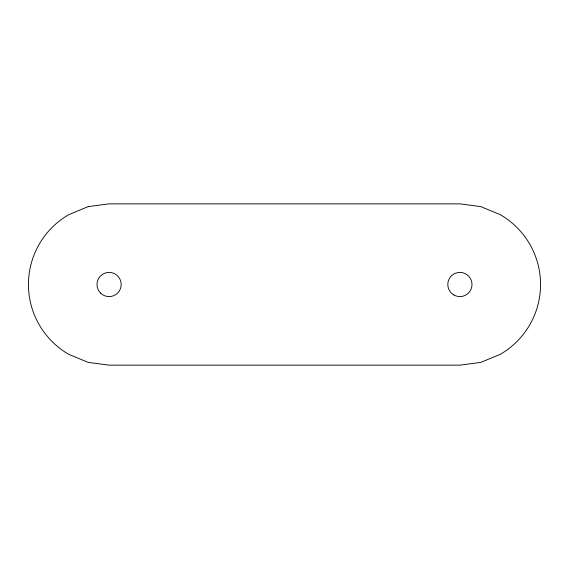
<?xml version="1.0" encoding="UTF-8"?>
<svg xmlns="http://www.w3.org/2000/svg" width="569" height="569" viewBox="0 0 569 569"><rect width="100%" height="100%" fill="white"/><g stroke="black" fill="none" stroke-linecap="round" stroke-linejoin="round"><path stroke-width="0.85" d="M88.223 206.604L68.771 214.655A80.649 80.649 0 0 0 68.771 354.345L88.223 362.396L109.099 365.149L459.901 365.149L480.777 362.396L500.229 354.345A80.649 80.649 0 0 0 500.229 214.655L480.777 206.604L459.901 203.851L109.099 203.851L88.223 206.604M100.542 293.056A12.098 12.098 0 0 0 120.777 287.63A12.098 12.098 0 0 0 105.962 272.814A12.098 12.098 0 0 0 100.542 293.056M453.856 294.977A12.098 12.098 0 0 0 472 284.5A12.098 12.098 0 0 0 453.856 274.023A12.098 12.098 0 0 0 453.856 294.977"/></g></svg>
